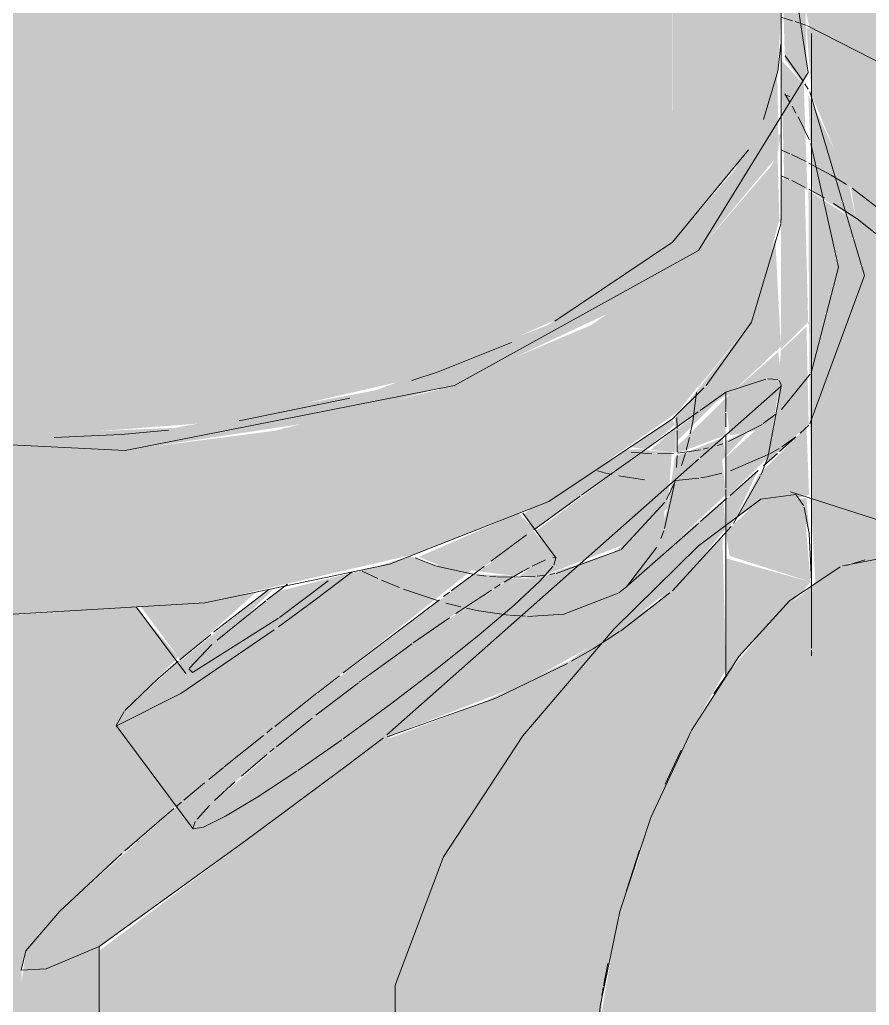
# Model space of a CAD drawing. Header units: metres. Extents: x 1.1 to 88.1, y -3.7 to 23.8.
# Drawn here: x 85.0619 to 85.1179, y 11.767 to 11.832 of the extents above; entities that cross this region are included whole.
import ezdxf

# ---------------------------------------------------------------- set-up
doc = ezdxf.new("R2010")
doc.units = ezdxf.units.M
doc.layers.add('1095_ARQ_BASE_dwg', color=7, linetype='Continuous', lineweight=5, true_color=0x767676)
for name, color, linetype, lineweight in [('LAYOUT-WC_COZINHA', 7, 'Continuous', 5), ('P-PIPE', 7, 'Continuous', 5), ('P-SANR-FIXT', 7, 'Continuous', 5)]:
    doc.layers.add(name, color=color, linetype=linetype, lineweight=lineweight)

# ---------------------------------------------------------------- blocks, each defined once
blk = doc.blocks.new('1095_ARQ_BASE_dwg_A$C0A671FCF-4006144-3D_DT_02')
at = {"layer": 'LAYOUT-WC_COZINHA', "color": 253, "true_color": 0xaaaaaa}
blk.add_ellipse((0.25822, 11.190131), major_axis=(2.268694, 0), ratio=0.532903, start_param=2.637716, end_param=2.727701, dxfattribs=at)
blk = doc.blocks.new('1095_ARQ_BASE_dwg-4006143-3D_DT_02')
blk.add_blockref('1095_ARQ_BASE_dwg_A$C0A671FCF-4006144-3D_DT_02', (0, 0))
blk = doc.blocks.new('Caixa Sifonada Montada_100x150x50 Completa - Caixas e Ralos - Esgoto - MEP - Tigre - Porta-grelha e grelha redondos brancos - 100x150x50-4034846-3D_DT_02')
at = {"layer": 'P-SANR-FIXT', "true_color": 0xe6e6e6, "transparency": 33554598}
for points in [[(-1.800493, 11.827731), (-1.800293, 11.82858), (-1.80042, 11.834685), (-1.801982, 11.837571), (-1.80173, 11.82935), (-1.800627, 11.827906)], [(-1.856816, 11.803471), (-1.845174, 11.803588), (-1.832149, 11.805547), (-1.822916, 11.80813), (-1.813451, 11.81258), (-1.807428, 11.816765), (-1.809141, 11.817315), (-1.817365, 11.811841), (-1.828676, 11.807556), (-1.841883, 11.805083), (-1.854546, 11.804553), (-1.858474, 11.804737), (-1.869378, 11.806186), (-1.879372, 11.808891), (-1.88804, 11.812618), (-1.895729, 11.818167), (-1.898113, 11.821012), (-1.898847, 11.821786), (-1.899926, 11.823862), (-1.900501, 11.824641), (-1.900771, 11.825917), (-1.901544, 11.827577), (-1.901965, 11.831553), (-1.901756, 11.823636), (-1.900091, 11.82075), (-1.895128, 11.815655), (-1.886653, 11.810532), (-1.877386, 11.806977), (-1.866371, 11.804532), (-1.857435, 11.803539)], [(-1.80025, 11.820733), (-1.800493, 11.827731), (-1.801982, 11.8293), (-1.801779, 11.821422), (-1.80031, 11.82076)], [(-1.802216, 11.828514), (-1.802191, 11.82858), (-1.802217, 11.82858)], [(-1.797046, 11.818706), (-1.797603, 11.821577), (-1.800196, 11.827021), (-1.799921, 11.820584), (-1.798105, 11.81948), (-1.797421, 11.81898)], [(-1.80014, 11.811893), (-1.796498, 11.815116), (-1.797046, 11.818706), (-1.800181, 11.820702), (-1.800142, 11.812056)], [(-1.800084, 11.805351), (-1.797421, 11.80966), (-1.796498, 11.815116), (-1.80014, 11.811893), (-1.800098, 11.80692)], [(-1.80882, 11.804213), (-1.805626, 11.807424), (-1.808907, 11.80495), (-1.808838, 11.804367)], [(-1.804958, 11.799164), (-1.802847, 11.800455), (-1.800549, 11.800542), (-1.800141, 11.800692), (-1.80031, 11.80514), (-1.803464, 11.801974), (-1.804305, 11.800393)], [(-1.818202, 11.798391), (-1.810971, 11.803697), (-1.812209, 11.803629), (-1.818467, 11.799772), (-1.818938, 11.799381), (-1.818207, 11.798399)], [(-1.805626, 11.798194), (-1.804958, 11.799164), (-1.803494, 11.802311), (-1.805626, 11.800393), (-1.805626, 11.798443)], [(-1.805626, 11.788765), (-1.80477, 11.790011), (-1.800665, 11.794199), (-1.800038, 11.794931), (-1.805626, 11.796487), (-1.805626, 11.788885)], [(-1.775342, 11.787005), (-1.773125, 11.789543), (-1.794983, 11.796558), (-1.798093, 11.795919), (-1.799722, 11.79483), (-1.777807, 11.787797)], [(-1.788287, 11.742249), (-1.789001, 11.749009), (-1.787844, 11.759414), (-1.785189, 11.769178), (-1.781789, 11.777333), (-1.777451, 11.784591), (-1.775342, 11.787005), (-1.799722, 11.79483), (-1.802233, 11.792804), (-1.805377, 11.789061), (-1.808104, 11.784666), (-1.810571, 11.779361), (-1.81297, 11.77144), (-1.814019, 11.765254), (-1.814224, 11.759901), (-1.813558, 11.755012), (-1.812601, 11.752071), (-1.810552, 11.749503), (-1.807296, 11.74835), (-1.789001, 11.742478)]]:
    blk.add_hatch(color=254, dxfattribs=at).paths.add_polyline_path(points)
h = blk.add_hatch(color=254, dxfattribs=at)
h.paths.add_polyline_path([(-1.807428, 11.816765), (-1.802445, 11.822739), (-1.802157, 11.823476), (-1.80223, 11.828481), (-1.805002, 11.822127), (-1.809141, 11.817315), (-1.808562, 11.817129)])
h.paths.add_polyline_path([(-1.802139, 11.823523), (-1.801982, 11.824419), (-1.802148, 11.824419)])
h = blk.add_hatch(color=254, dxfattribs=at)
h.paths.add_polyline_path([(-1.856816, 11.680775), (-1.843455, 11.68112), (-1.832812, 11.682673), (-1.823479, 11.685185), (-1.813451, 11.689885), (-1.807428, 11.694069), (-1.807658, 11.696343), (-1.809937, 11.694066), (-1.817281, 11.689299), (-1.825756, 11.685759), (-1.835332, 11.683286), (-1.845436, 11.681949), (-1.858903, 11.682089), (-1.868714, 11.683328), (-1.87887, 11.68599), (-1.886093, 11.688901), (-1.886653, 11.687837), (-1.882996, 11.686643), (-1.867591, 11.681972), (-1.857435, 11.680844)])
h.paths.add_polyline_path([(-1.852897, 11.792786), (-1.839927, 11.793566), (-1.826178, 11.796738), (-1.817277, 11.800241), (-1.808757, 11.806149), (-1.807428, 11.807836), (-1.807428, 11.816765), (-1.814514, 11.811841), (-1.824575, 11.807586), (-1.835332, 11.80489), (-1.845436, 11.803586), (-1.858903, 11.803702), (-1.869378, 11.805021), (-1.879372, 11.807556), (-1.888782, 11.811576), (-1.895729, 11.816148), (-1.900894, 11.821786), (-1.901965, 11.824085), (-1.901756, 11.818933), (-1.900501, 11.813006), (-1.895128, 11.806098), (-1.887658, 11.800802), (-1.877334, 11.7965), (-1.865804, 11.793821), (-1.856816, 11.7931)])
h = blk.add_hatch(color=254, dxfattribs=at)
h.paths.add_polyline_path([(-1.807428, 11.694069), (-1.802445, 11.700043), (-1.800198, 11.706359), (-1.8002, 11.725672), (-1.805626, 11.727413), (-1.805525, 11.723525), (-1.802553, 11.717641), (-1.802445, 11.705234), (-1.804762, 11.69971), (-1.807428, 11.696611), (-1.807428, 11.694619)])
h.paths.add_polyline_path([(-1.807428, 11.807774), (-1.803925, 11.812056), (-1.802101, 11.818763), (-1.80222, 11.823314), (-1.802575, 11.822406), (-1.807428, 11.816765), (-1.807428, 11.807836)])
h.paths.add_polyline_path([(-1.802087, 11.818563), (-1.801982, 11.818934), (-1.802089, 11.818773)])
h = blk.add_hatch(color=254, dxfattribs=at)
h.paths.add_polyline_path([(-1.802001, 11.810247), (-1.800203, 11.812056), (-1.800425, 11.820812), (-1.801982, 11.821514), (-1.802002, 11.810346)])
h.paths.add_polyline_path([(-1.80016, 11.811876), (-1.800142, 11.812056), (-1.80016, 11.812056)])
h = blk.add_hatch(color=254, dxfattribs=at)
h.paths.add_polyline_path([(-1.802403, 11.71185), (-1.802817, 11.718286), (-1.805626, 11.723721), (-1.805626, 11.727413), (-1.838878, 11.738085), (-1.843022, 11.734418), (-1.834293, 11.733174), (-1.825871, 11.731065), (-1.817115, 11.727445), (-1.810149, 11.722966), (-1.804763, 11.716917), (-1.802557, 11.712181)])
h.paths.add_polyline_path([(-1.802098, 11.818524), (-1.802089, 11.818773), (-1.802101, 11.818763)])
h = blk.add_hatch(color=254, dxfattribs=at)
h.paths.add_polyline_path([(-1.808922, 11.805075), (-1.805626, 11.807216), (-1.805377, 11.807259), (-1.802003, 11.810443), (-1.802366, 11.817576), (-1.804335, 11.811554), (-1.808994, 11.80568), (-1.808937, 11.805194)])
h.paths.add_polyline_path([(-1.800202, 11.811839), (-1.80016, 11.812056), (-1.800203, 11.812056)])
h = blk.add_hatch(color=254, dxfattribs=at)
h.paths.add_polyline_path([(-1.8031, 11.802661), (-1.800166, 11.805329), (-1.80031, 11.811743), (-1.802, 11.810184), (-1.802238, 11.806424), (-1.802849, 11.803132)])
h.paths.add_polyline_path([(-1.800144, 11.805288), (-1.800084, 11.805351), (-1.800144, 11.805296)])
h = blk.add_hatch(color=254, dxfattribs=at)
h.paths.add_polyline_path([(-1.805626, 11.800416), (-1.802847, 11.803137), (-1.801984, 11.808594), (-1.802172, 11.810096), (-1.805626, 11.807039), (-1.805377, 11.804582), (-1.803718, 11.804878), (-1.805626, 11.803137), (-1.805626, 11.800678)])
h.paths.add_polyline_path([(-1.800166, 11.805269), (-1.800144, 11.805329), (-1.800166, 11.80528)])
h = blk.add_hatch(color=254, dxfattribs=at)
h.paths.add_polyline_path([(-1.812165, 11.794604), (-1.805626, 11.800678), (-1.805864, 11.802979), (-1.809465, 11.799792), (-1.810009, 11.797911), (-1.811934, 11.794958)])
h.paths.add_polyline_path([(-1.808788, 11.803425), (-1.805626, 11.804606), (-1.805647, 11.80702), (-1.808875, 11.803833), (-1.808848, 11.803433)])
h = blk.add_hatch(color=254, dxfattribs=at)
h.paths.add_polyline_path([(-1.893092, 11.723303), (-1.887658, 11.726994), (-1.87861, 11.730859), (-1.867296, 11.73362), (-1.856816, 11.734799), (-1.852062, 11.734895), (-1.851982, 11.769508), (-1.85171, 11.770639), (-1.84935, 11.773355), (-1.841845, 11.780207), (-1.845643, 11.785663), (-1.845095, 11.786553), (-1.841678, 11.78998), (-1.844503, 11.793291), (-1.852141, 11.792786), (-1.870407, 11.776542), (-1.866228, 11.771529), (-1.863882, 11.767149), (-1.862659, 11.763685), (-1.862293, 11.758033), (-1.862921, 11.754557), (-1.864886, 11.750947), (-1.869227, 11.746367), (-1.868216, 11.746705), (-1.863436, 11.749238), (-1.874798, 11.739543), (-1.877525, 11.737725), (-1.881209, 11.736766), (-1.894806, 11.725152), (-1.893449, 11.723689)])
h.paths.add_polyline_path([(-1.843022, 11.734418), (-1.814246, 11.760158), (-1.81421, 11.762713), (-1.813661, 11.768364), (-1.811292, 11.777182), (-1.809586, 11.781489), (-1.80788, 11.785146), (-1.805626, 11.789124), (-1.805843, 11.797957), (-1.810207, 11.793571), (-1.815983, 11.789713), (-1.821864, 11.786889), (-1.828676, 11.784281), (-1.846878, 11.770639), (-1.846878, 11.734846), (-1.843169, 11.734434)])
h.paths.add_polyline_path([(-1.810874, 11.803685), (-1.80895, 11.80531), (-1.809178, 11.805656), (-1.811912, 11.803814), (-1.810971, 11.803697)])
h = blk.add_hatch(color=254, dxfattribs=at)
h.paths.add_polyline_path([(-1.846878, 11.734846), (-1.846878, 11.770921), (-1.827395, 11.784936), (-1.818981, 11.788187), (-1.812985, 11.791544), (-1.808571, 11.794973), (-1.805626, 11.798443), (-1.80579, 11.80027), (-1.811722, 11.795284), (-1.809662, 11.798443), (-1.809662, 11.799618), (-1.812985, 11.796905), (-1.818126, 11.795162), (-1.819789, 11.795162), (-1.825602, 11.791333), (-1.832864, 11.785956), (-1.839623, 11.780207), (-1.840892, 11.778927), (-1.841782, 11.780123), (-1.849475, 11.773238), (-1.85171, 11.770639), (-1.852018, 11.768393), (-1.851974, 11.734848), (-1.847317, 11.734895)])
h.paths.add_polyline_path([(-1.880782, 11.737131), (-1.877386, 11.737818), (-1.872708, 11.741075), (-1.863436, 11.7494), (-1.869378, 11.746351), (-1.869929, 11.746289), (-1.879057, 11.738601), (-1.880085, 11.737725)])
h.paths.add_polyline_path([(-1.870047, 11.746278), (-1.8696, 11.74658), (-1.869929, 11.746378)])
h.paths.add_polyline_path([(-1.863969, 11.75243), (-1.863368, 11.753365), (-1.863665, 11.753047)])
h.paths.add_polyline_path([(-1.841539, 11.789793), (-1.836527, 11.794278), (-1.841645, 11.793463), (-1.844158, 11.793312), (-1.841678, 11.78998)])
h.paths.add_polyline_path([(-1.841782, 11.780123), (-1.832503, 11.787635), (-1.822371, 11.795691), (-1.824935, 11.796109), (-1.826439, 11.796635), (-1.828676, 11.795921), (-1.835084, 11.794322), (-1.839952, 11.790322), (-1.841086, 11.789184), (-1.841539, 11.789793), (-1.845248, 11.786406), (-1.845752, 11.785457), (-1.841845, 11.780207)])
h.paths.add_polyline_path([(-1.808932, 11.803443), (-1.808922, 11.805075), (-1.810558, 11.803645), (-1.809035, 11.803456)])
h = blk.add_hatch(color=254, dxfattribs=at)
h.paths.add_polyline_path([(-1.818126, 11.795162), (-1.812066, 11.797491), (-1.809465, 11.799792), (-1.809178, 11.803474), (-1.810971, 11.803616), (-1.818126, 11.798289), (-1.817122, 11.796464), (-1.818329, 11.795978), (-1.819225, 11.795299), (-1.818938, 11.795263)])
h.paths.add_polyline_path([(-1.821942, 11.795637), (-1.818207, 11.798399), (-1.819274, 11.799455), (-1.825849, 11.796582), (-1.824204, 11.795919), (-1.822083, 11.795655)])
h.paths.add_polyline_path([(-1.805626, 11.803189), (-1.803925, 11.805074), (-1.805626, 11.804213), (-1.805626, 11.804147)])
h = blk.add_hatch(color=254, dxfattribs=at)
h.paths.add_polyline_path([(-1.819504, 11.795334), (-1.817122, 11.796464), (-1.816999, 11.796775), (-1.818312, 11.79831), (-1.821864, 11.795627), (-1.819559, 11.795341)])
h.paths.add_polyline_path([(-1.809465, 11.799792), (-1.805626, 11.803189), (-1.805826, 11.80443), (-1.808971, 11.803175), (-1.8094, 11.800241)])
h = blk.add_hatch(color=254, dxfattribs=at)
h.paths.add_polyline_path([(-1.783488, 11.793028), (-1.783306, 11.795039), (-1.800041, 11.80038), (-1.799722, 11.79483), (-1.797446, 11.796177), (-1.793278, 11.796171), (-1.783985, 11.793188)])
h.paths.add_polyline_path([(-1.800038, 11.794931), (-1.800378, 11.798848), (-1.801017, 11.800692), (-1.803326, 11.800393), (-1.805261, 11.798594), (-1.805626, 11.798194), (-1.80537, 11.796642), (-1.800098, 11.79495)])
h = blk.add_hatch(color=254, dxfattribs=at)
h.paths.add_polyline_path([(-1.800127, 11.798122), (-1.80031, 11.800466), (-1.800913, 11.800393), (-1.800238, 11.798443)])
h.paths.add_polyline_path([(-1.80003, 11.794624), (-1.799994, 11.794917), (-1.800038, 11.794931)])
h = blk.add_hatch(color=254, dxfattribs=at)
h.paths.add_polyline_path([(-1.823592, 11.733179), (-1.808538, 11.746501), (-1.817294, 11.749621), (-1.812601, 11.749167), (-1.810918, 11.749962), (-1.812601, 11.752071), (-1.813996, 11.757262), (-1.814329, 11.759807), (-1.838878, 11.738085), (-1.823841, 11.733259)])
h.paths.add_polyline_path([(-1.870448, 11.776586), (-1.852086, 11.792834), (-1.852897, 11.792786), (-1.86638, 11.793955), (-1.878801, 11.797039), (-1.880637, 11.797819), (-1.880412, 11.781962), (-1.878663, 11.781527), (-1.87383, 11.779109), (-1.87052, 11.776665)])
h = blk.add_hatch(color=254, dxfattribs=at)
h.paths.add_polyline_path([(-1.840694, 11.77866), (-1.840243, 11.779506), (-1.837733, 11.781951), (-1.830507, 11.787759), (-1.823425, 11.792841), (-1.819559, 11.795341), (-1.82221, 11.79544), (-1.834606, 11.785956), (-1.841782, 11.780123), (-1.840785, 11.778783)])
h.paths.add_polyline_path([(-1.841086, 11.789184), (-1.837357, 11.792546), (-1.835357, 11.794522), (-1.836206, 11.794054), (-1.841506, 11.789748), (-1.841272, 11.789433)])
at = {"layer": 'P-SANR-FIXT'}
for p, q in [((-1.799974, 11.791597), (-1.799974, 11.831061)), ((-1.796498, 11.815116), (-1.800098, 11.827213)), ((-1.809141, 11.817315), (-1.804126, 11.823402)), ((-1.816892, 11.812105), (-1.809141, 11.817315)), ((-1.800081, 11.805346), (-1.796498, 11.815116)), ((-1.837678, 11.80555), (-1.830385, 11.807047)), ((-1.765351, 11.789309), (-1.801354, 11.800863))]:
    blk.add_line(p, q, dxfattribs=at)
at = {"layer": 'P-SANR-FIXT', "color": 252, "true_color": 0x959595}
for p, q in [((-1.80053, 11.827911), (-1.801709, 11.829596)), ((-1.800204, 11.82739), (-1.800417, 11.827734)), ((-1.798211, 11.815666), (-1.800022, 11.823818)), ((-1.799999, 11.808713), (-1.798211, 11.815666)), ((-1.801976, 11.807836), (-1.807296, 11.803128)), ((-1.805626, 11.807424), (-1.802992, 11.808297)), ((-1.807309, 11.80623), (-1.805626, 11.807424)), ((-1.815121, 11.800659), (-1.807441, 11.806136)), ((-1.800737, 11.804725), (-1.800159, 11.805266)), ((-1.802078, 11.803528), (-1.801073, 11.804417)), ((-1.803138, 11.80259), (-1.802224, 11.803398)), ((-1.807428, 11.803012), (-1.82795, 11.784853)), ((-1.803352, 11.801884), (-1.805127, 11.798783)), ((-1.818267, 11.798372), (-1.81522, 11.800588)), ((-1.800502, 11.79996), (-1.801017, 11.800692)), ((-1.816784, 11.796496), (-1.81899, 11.799461)), ((-1.805261, 11.798594), (-1.809141, 11.794349)), ((-1.805626, 11.788765), (-1.805626, 11.798194)), ((-1.816809, 11.79652), (-1.816942, 11.796034)), ((-1.797681, 11.796005), (-1.796452, 11.796398)), ((-1.835022, 11.792591), (-1.831804, 11.795006)), ((-1.809302, 11.794208), (-1.812561, 11.791699)), ((-1.844454, 11.793294), (-1.841184, 11.7889)), ((-1.799974, 11.790577), (-1.799974, 11.791597)), ((-1.799974, 11.79006), (-1.799974, 11.790439)), ((-1.84168, 11.78971), (-1.843002, 11.788569)), ((-1.806411, 11.787586), (-1.805298, 11.789209)), ((-1.843002, 11.788569), (-1.845201, 11.786459)), ((-1.845248, 11.786406), (-1.845778, 11.785481)), ((-1.845778, 11.785481), (-1.840719, 11.778684)), ((-1.830904, 11.784542), (-1.833806, 11.782518)), ((-1.828161, 11.784666), (-1.830594, 11.782826)), ((-1.845205, 11.777226), (-1.841962, 11.780013)), ((-1.812172, 11.774609), (-1.811317, 11.777264)), ((-1.846878, 11.770921), (-1.846878, 11.687218)), ((-1.813678, 11.768329), (-1.813398, 11.769805)), ((-1.813782, 11.767692), (-1.813698, 11.768215))]:
    blk.add_line(p, q, dxfattribs=at)
at = {"layer": 'P-SANR-FIXT', "color": 9, "true_color": 0xc9c9c9}
for p, q in [((-1.801428, 11.82657), (-1.801742, 11.827088)), ((-1.801002, 11.82582), (-1.80126, 11.82628)), ((-1.800139, 11.824083), (-1.800867, 11.825569)), ((-1.802849, 11.808316), (-1.802198, 11.808259)), ((-1.801967, 11.806298), (-1.800061, 11.808611)), ((-1.802107, 11.808201), (-1.801974, 11.807895)), ((-1.805626, 11.806134), (-1.805626, 11.807424)), ((-1.808823, 11.805036), (-1.80885, 11.805774)), ((-1.805626, 11.805145), (-1.805626, 11.806056)), ((-1.805626, 11.801109), (-1.805626, 11.804606)), ((-1.801939, 11.803828), (-1.801006, 11.804501)), ((-1.811847, 11.803475), (-1.810812, 11.803389)), ((-1.802675, 11.803385), (-1.802104, 11.803723)), ((-1.805345, 11.800637), (-1.803491, 11.802277)), ((-1.805626, 11.798194), (-1.805626, 11.80102)), ((-1.807296, 11.79891), (-1.80556, 11.800446)), ((-1.812043, 11.79471), (-1.807428, 11.798793)), ((-1.821084, 11.796293), (-1.818738, 11.798026)), ((-1.818375, 11.79598), (-1.81749, 11.796397)), ((-1.817024, 11.796539), (-1.816809, 11.79652)), ((-1.823714, 11.794337), (-1.82154, 11.795955)), ((-1.820219, 11.794921), (-1.81898, 11.795651)), ((-1.818938, 11.795674), (-1.81858, 11.795871)), ((-1.834496, 11.794784), (-1.835845, 11.793746)), ((-1.820852, 11.794528), (-1.820479, 11.794761)), ((-1.835723, 11.794445), (-1.839357, 11.791618)), ((-1.824206, 11.793971), (-1.823811, 11.794265)), ((-1.823408, 11.792858), (-1.821055, 11.7944)), ((-1.835908, 11.793697), (-1.839125, 11.791094)), ((-1.830811, 11.788946), (-1.824481, 11.793765)), ((-1.835312, 11.792384), (-1.835084, 11.792546)), ((-1.826213, 11.790913), (-1.823829, 11.792572)), ((-1.839537, 11.791473), (-1.841577, 11.789797)), ((-1.839474, 11.790802), (-1.840937, 11.789261)), ((-1.832616, 11.78615), (-1.82981, 11.788291)), ((-1.832503, 11.787635), (-1.831072, 11.788744)), ((-1.835329, 11.785415), (-1.832549, 11.787599)), ((-1.835219, 11.784077), (-1.832864, 11.785956)), ((-1.845778, 11.785481), (-1.845752, 11.785457)), ((-1.835851, 11.785), (-1.835485, 11.785292)), ((-1.838654, 11.782744), (-1.836071, 11.784824)), ((-1.835639, 11.783732), (-1.835354, 11.783966)), ((-1.837517, 11.782146), (-1.835848, 11.78356)), ((-1.839668, 11.781916), (-1.838699, 11.782706)), ((-1.841321, 11.78055), (-1.839941, 11.781692)), ((-1.839289, 11.780536), (-1.837944, 11.781772)), ((-1.841847, 11.78011), (-1.84146, 11.780434)), ((-1.840436, 11.779314), (-1.839623, 11.780207)), ((-1.840719, 11.778684), (-1.840561, 11.779146))]:
    blk.add_line(p, q, dxfattribs=at)
at = {"layer": 'P-SANR-FIXT', "color": 254, "true_color": 0xdbdbdb}
for p, q in [((-1.801974, 11.807892), (-1.801976, 11.807836)), ((-1.807804, 11.80551), (-1.807549, 11.807403)), ((-1.803153, 11.805361), (-1.802304, 11.806003)), ((-1.805444, 11.804175), (-1.80323, 11.80531)), ((-1.80882, 11.804213), (-1.808821, 11.804915)), ((-1.808822, 11.803471), (-1.80882, 11.804213)), ((-1.810812, 11.803389), (-1.8105, 11.803377)), ((-1.810098, 11.80337), (-1.809079, 11.803403)), ((-1.808868, 11.802462), (-1.808828, 11.803256)), ((-1.805308, 11.802259), (-1.802675, 11.803385)), ((-1.814069, 11.802242), (-1.813736, 11.802157)), ((-1.813715, 11.802152), (-1.813121, 11.802015)), ((-1.809662, 11.798443), (-1.808936, 11.801711)), ((-1.812518, 11.79708), (-1.80964, 11.800189)), ((-1.809908, 11.797803), (-1.809715, 11.798296)), ((-1.816803, 11.795492), (-1.812567, 11.797047)), ((-1.82609, 11.79651), (-1.824747, 11.795999)), ((-1.824682, 11.795978), (-1.822169, 11.795412)), ((-1.829579, 11.79564), (-1.828532, 11.795162)), ((-1.818055, 11.795324), (-1.817497, 11.795387)), ((-1.81722, 11.795425), (-1.81688, 11.795479)), ((-1.828287, 11.795054), (-1.827112, 11.794569)), ((-1.819563, 11.795245), (-1.818181, 11.795313)), ((-1.826849, 11.794466), (-1.824548, 11.793682)), ((-1.816289, 11.792814), (-1.812706, 11.794187)), ((-1.822693, 11.793198), (-1.821915, 11.793037)), ((-1.821897, 11.793034), (-1.819941, 11.792746)), ((-1.819856, 11.792738), (-1.818826, 11.792668)), ((-1.81868, 11.792664), (-1.816289, 11.792814)), ((-1.840694, 11.77866), (-1.840719, 11.778684))]:
    blk.add_line(p, q, dxfattribs=at)
at = {"layer": 'P-SANR-FIXT', "color": 254, "true_color": 0xe2e2e2}
for p, q in [((-1.807964, 11.804687), (-1.807804, 11.80551)), ((-1.808226, 11.803615), (-1.808016, 11.80445)), ((-1.807112, 11.803681), (-1.806776, 11.803759)), ((-1.806162, 11.80393), (-1.805826, 11.804038)), ((-1.808788, 11.803425), (-1.8073, 11.803641)), ((-1.808541, 11.802597), (-1.80828, 11.803424)), ((-1.812672, 11.801922), (-1.810987, 11.801669)), ((-1.806869, 11.801859), (-1.805885, 11.802089)), ((-1.809536, 11.800369), (-1.80897, 11.8015)), ((-1.822028, 11.795393), (-1.821397, 11.795322)), ((-1.821152, 11.795301), (-1.820751, 11.795273)), ((-1.820661, 11.795268), (-1.819563, 11.795245)), ((-1.824051, 11.793539), (-1.823064, 11.793283))]:
    blk.add_line(p, q, dxfattribs=at)
at = {"layer": 'P-SANR-FIXT', "color": 254, "true_color": 0xe4e4e4}
for p, q in [((-1.807277, 11.801784), (-1.806869, 11.801859)), ((-1.808904, 11.801606), (-1.807409, 11.801762))]:
    blk.add_line(p, q, dxfattribs=at)
at = {"layer": 'P-SANR-FIXT'}
for points in [[(-1.902204, 11.838229, 0), (-1.903748, 11.833642, 0), (-1.900722, 11.821415, 0), (-1.88804, 11.811099, 0), (-1.868216, 11.804737, 0), (-1.845174, 11.803588, 0), (-1.823479, 11.807881, 0), (-1.807428, 11.816765, 0)], [(-1.807428, 11.816765, 0), (-1.8002, 11.828481, 0), (-1.801669, 11.83808, 0)], [(-1.803134, 11.825398, 0), (-1.802191, 11.82858, 0), (-1.802003, 11.830355, 0)], [(-1.826304, 11.808199, 0), (-1.824575, 11.808773, 0), (-1.819739, 11.810705, 0)], [(-1.849843, 11.80445, 0), (-1.845436, 11.804645, 0), (-1.842329, 11.804922, 0)], [(-1.801017, 11.800692, 0), (-1.803326, 11.800393, 0), (-1.807428, 11.797303, 0)], [(-1.807428, 11.797303, 0), (-1.812985, 11.791846, 0), (-1.818981, 11.784796, 0), (-1.824204, 11.776817, 0), (-1.827396, 11.768364, 0), (-1.827395, 11.760294, 0), (-1.824202, 11.753829, 0), (-1.818974, 11.749868, 0), (-1.817855, 11.749446, 0)]]:
    blk.add_polyline3d(points, dxfattribs=at)
at = {"layer": 'P-SANR-FIXT', "color": 252, "true_color": 0x959595}
for points in [[(-1.801976, 11.807836, 0), (-1.802847, 11.803137, 0), (-1.803319, 11.801956, 0)], [(-1.799986, 11.794951, 0), (-1.800127, 11.798122, 0), (-1.800463, 11.799851, 0)], [(-1.835087, 11.791968, 0), (-1.832751, 11.793686, 0), (-1.830235, 11.795602, 0)], [(-1.817007, 11.795945, 0), (-1.81788, 11.794973, 0), (-1.819559, 11.793409, 0)], [(-1.819559, 11.793409, 0), (-1.821864, 11.791448, 0), (-1.824638, 11.789224, 0), (-1.827693, 11.786889, 0), (-1.83082, 11.784602, 0)], [(-1.840979, 11.789203, 0), (-1.840749, 11.788961, 0), (-1.835312, 11.792384, 0)], [(-1.845752, 11.785457, 0), (-1.841506, 11.787577, 0), (-1.835358, 11.791772, 0)], [(-1.812622, 11.791658, 0), (-1.814367, 11.790535, 0), (-1.81579, 11.789706, 0)], [(-1.816051, 11.789562, 0), (-1.820774, 11.787274, 0), (-1.827932, 11.784732, 0)], [(-1.809623, 11.781611, 0), (-1.809013, 11.782938, 0), (-1.808563, 11.783845, 0)], [(-1.83061, 11.782814, 0), (-1.837234, 11.77789, 0), (-1.846878, 11.770921, 0)], [(-1.833877, 11.78247, 0), (-1.836448, 11.78078, 0), (-1.838565, 11.779506, 0), (-1.840013, 11.778783, 0), (-1.840694, 11.77866, 0)], [(-1.846878, 11.770921, 0), (-1.850384, 11.769456, 0), (-1.852017, 11.769361, 0), (-1.85171, 11.770639, 0), (-1.849475, 11.773238, 0), (-1.845404, 11.77705, 0)]]:
    blk.add_polyline3d(points, dxfattribs=at)
at = {"layer": 'P-SANR-FIXT', "color": 254, "true_color": 0xdbdbdb}
blk.add_polyline3d([(-1.812669, 11.794213, 0), (-1.812165, 11.794604, 0), (-1.810169, 11.797224, 0)], dxfattribs=at)
at = {"layer": 'P-SANR-FIXT', "color": 9, "true_color": 0xc9c9c9}
blk.add_polyline3d([(-1.829765, 11.788324, 0), (-1.826683, 11.790579, 0), (-1.826308, 11.790846, 0)], dxfattribs=at)
blk = doc.blocks.new('Joelho 45_90 - Serie Normal - Esgoto - MEP - Tigre - Standard-V98-3D_DT_02')
at = {"layer": 'P-PIPE', "true_color": 0xf5ebeb}
h = blk.add_hatch(color=7, dxfattribs=at)
h.paths.add_polyline_path([(-1.778953, 11.79365), (-1.778867, 11.794575), (-1.778604, 11.797384), (-1.779811, 11.804102), (-1.782481, 11.810397), (-1.785986, 11.815806), (-1.792819, 11.822212), (-1.795431, 11.824177), (-1.799578, 11.82604), (-1.797357, 11.82075), (-1.792886, 11.817409), (-1.788316, 11.812478), (-1.78464, 11.806567), (-1.78233, 11.800315), (-1.781312, 11.794402), (-1.779011, 11.793668)])
h.paths.add_polyline_path([(-1.768889, 11.797658), (-1.764006, 11.801978), (-1.761257, 11.808552), (-1.761256, 11.816487), (-1.764003, 11.824825), (-1.769167, 11.832562), (-1.776124, 11.838762), (-1.784035, 11.842679), (-1.792734, 11.834982), (-1.787917, 11.832562), (-1.781423, 11.827552), (-1.775742, 11.821012), (-1.771952, 11.814689), (-1.769318, 11.807031), (-1.768529, 11.800243), (-1.76883, 11.798076)])
for points in [[(-1.770924, 11.791087), (-1.770599, 11.791398), (-1.769297, 11.794725), (-1.768617, 11.801545), (-1.769422, 11.807843), (-1.772171, 11.81527), (-1.777237, 11.823035), (-1.782194, 11.828384), (-1.788806, 11.833211), (-1.795901, 11.83641), (-1.800342, 11.832481), (-1.800098, 11.831369), (-1.791465, 11.827008), (-1.783438, 11.819854), (-1.777319, 11.810685), (-1.774063, 11.800393), (-1.774064, 11.792089), (-1.771847, 11.791382)], [(-1.774064, 11.792089), (-1.774093, 11.800894), (-1.777584, 11.811084), (-1.783606, 11.820004), (-1.791882, 11.827301), (-1.800306, 11.831472), (-1.799958, 11.826897), (-1.799578, 11.82604), (-1.795026, 11.823857), (-1.788316, 11.818308), (-1.784249, 11.81329), (-1.781501, 11.808568), (-1.779222, 11.801903), (-1.778654, 11.795919), (-1.778953, 11.79365), (-1.77483, 11.792334)], [(-1.781585, 11.79449), (-1.782764, 11.801489), (-1.785019, 11.807175), (-1.789052, 11.813272), (-1.793537, 11.817961), (-1.797357, 11.82075), (-1.797046, 11.818706), (-1.793106, 11.815532), (-1.789353, 11.81139), (-1.785862, 11.805487), (-1.783826, 11.799167), (-1.783298, 11.795036), (-1.781687, 11.794522)]]:
    blk.add_hatch(color=7, dxfattribs=at).paths.add_polyline_path(points)
at = {"layer": 'P-PIPE', "color": 252, "true_color": 0x959595}
for p, q in [((-1.802001, 11.832131), (-1.80124, 11.831903)), ((-1.80106, 11.831845), (-1.800358, 11.831611)), ((-1.800152, 11.820799), (-1.799128, 11.820227)), ((-1.79854, 11.819873), (-1.796983, 11.818847))]:
    blk.add_line(p, q, dxfattribs=at)
at = {"layer": 'P-PIPE', "color": 9, "true_color": 0xc9c9c9}
for p, q in [((-1.801399, 11.826912), (-1.80173, 11.827021)), ((-1.801415, 11.823144), (-1.801932, 11.823376)), ((-1.800335, 11.822621), (-1.801299, 11.823091)), ((-1.801935, 11.821673), (-1.801471, 11.82146)), ((-1.801279, 11.821369), (-1.800391, 11.820926))]:
    blk.add_line(p, q, dxfattribs=at)
at = {"layer": 'P-PIPE'}
for points in [[(-1.800291, 11.831588, 0), (-1.791683, 11.827203, 0), (-1.783438, 11.819854, 0), (-1.777319, 11.810685, 0), (-1.774063, 11.800802, 0), (-1.773951, 11.792047, 0)], [(-1.781544, 11.794477, 0), (-1.78233, 11.800315, 0), (-1.78464, 11.806567, 0), (-1.788316, 11.812478, 0), (-1.793106, 11.817646, 0), (-1.797312, 11.820869, 0)], [(-1.796983, 11.818847, 0), (-1.793963, 11.816456, 0), (-1.789528, 11.81167, 0), (-1.786124, 11.806197, 0), (-1.783985, 11.800408, 0), (-1.783258, 11.795024, 0)]]:
    blk.add_polyline3d(points, dxfattribs=at)
at = {"layer": 'P-PIPE', "color": 252, "true_color": 0x959595}
blk.add_polyline3d([(-1.797682, 11.821107, 0), (-1.798685, 11.821719, 0), (-1.800147, 11.822525, 0)], dxfattribs=at)

msp = doc.modelspace()

# ---------------------------------------------------------------- hatches: boundary and pattern name
at = {"layer": 'P-PIPE', "true_color": 0x804000}
for points in [[(85.104903, 11.817315), (85.110119, 11.823691), (85.110933, 11.826227), (85.111827, 11.82858), (85.112062, 11.832335), (85.111931, 11.908628), (85.111348, 11.907306), (85.106616, 11.901806), (85.104903, 11.900615), (85.104903, 11.818771)], [(85.061147, 11.804421), (85.07558, 11.805507), (85.087866, 11.808341), (85.090565, 11.809257), (85.098089, 11.81258), (85.104903, 11.817315), (85.104756, 11.900513), (85.099529, 11.896882), (85.090055, 11.892784), (85.078712, 11.889931), (85.06887, 11.888629), (85.057228, 11.888511), (85.043928, 11.890242), (85.036275, 11.892111), (85.036275, 11.808236), (85.037713, 11.807884), (85.04824, 11.805456), (85.059498, 11.804553)]]:
    msp.add_hatch(color=36, dxfattribs=at).paths.add_polyline_path(points)
at = {"layer": 'P-PIPE', "true_color": 0x400080}
msp.add_hatch(color=196, dxfattribs=at).paths.add_polyline_path([(85.130746, 11.795036), (85.129753, 11.801236), (85.127433, 11.80698), (85.123768, 11.812478), (85.119342, 11.816995), (85.116998, 11.818706), (85.117546, 11.815116), (85.116623, 11.80966), (85.11396, 11.805339), (85.114069, 11.800359), (85.130059, 11.795256)])

# ---------------------------------------------------------------- linework, layer by layer
at = {"layer": 'P-PIPE'}
msp.add_line((85.11207, 11.819426), (85.11207, 11.916102), dxfattribs=at)
at = {"layer": 'P-PIPE', "color": 252, "true_color": 0x959595}
for p, q in [((85.106977, 11.807719), (85.104903, 11.80568)), ((85.112612, 11.793686), (85.115951, 11.795919))]:
    msp.add_line(p, q, dxfattribs=at)
for points in [[(85.11207, 11.819422, 0), (85.112062, 11.818934, 0), (85.112044, 11.818561, 0)], [(85.112041, 11.818522, 0), (85.110119, 11.812056, 0), (85.107122, 11.807878, 0)], [(85.104903, 11.80568, 0), (85.096767, 11.800241, 0), (85.086267, 11.796109, 0), (85.074117, 11.793566, 0), (85.061147, 11.792786, 0), (85.04824, 11.793821, 0), (85.036275, 11.796601, 0)], [(85.1161, 11.795984, 0), (85.119061, 11.796558, 0), (85.12025, 11.796334, 0)], [(85.099715, 11.761119, 0), (85.100154, 11.766983, 0), (85.101443, 11.773225, 0), (85.103492, 11.77942, 0), (85.106164, 11.785146, 0), (85.109274, 11.790011, 0), (85.112612, 11.793686, 0)]]:
    msp.add_polyline3d(points, dxfattribs=at)

# ---------------------------------------------------------------- block references
at = {"layer": '1095_ARQ_BASE_dwg', "color": 253, "true_color": 0xaaaaaa}
msp.add_blockref('1095_ARQ_BASE_dwg-4006143-3D_DT_02', (86.914044, 0), dxfattribs=at)
at = {"layer": 'P-PIPE'}
msp.add_blockref('Joelho 45_90 - Serie Normal - Esgoto - MEP - Tigre - Standard-V98-3D_DT_02', (86.914044, 0), dxfattribs=at)
at = {"layer": 'P-SANR-FIXT', "color": 254, "true_color": 0xdbdbdb}
msp.add_blockref('Caixa Sifonada Montada_100x150x50 Completa - Caixas e Ralos - Esgoto - MEP - Tigre - Porta-grelha e grelha redondos brancos - 100x150x50-4034846-3D_DT_02', (86.914044, 0), dxfattribs=at)

doc.saveas('drawing.dxf')
